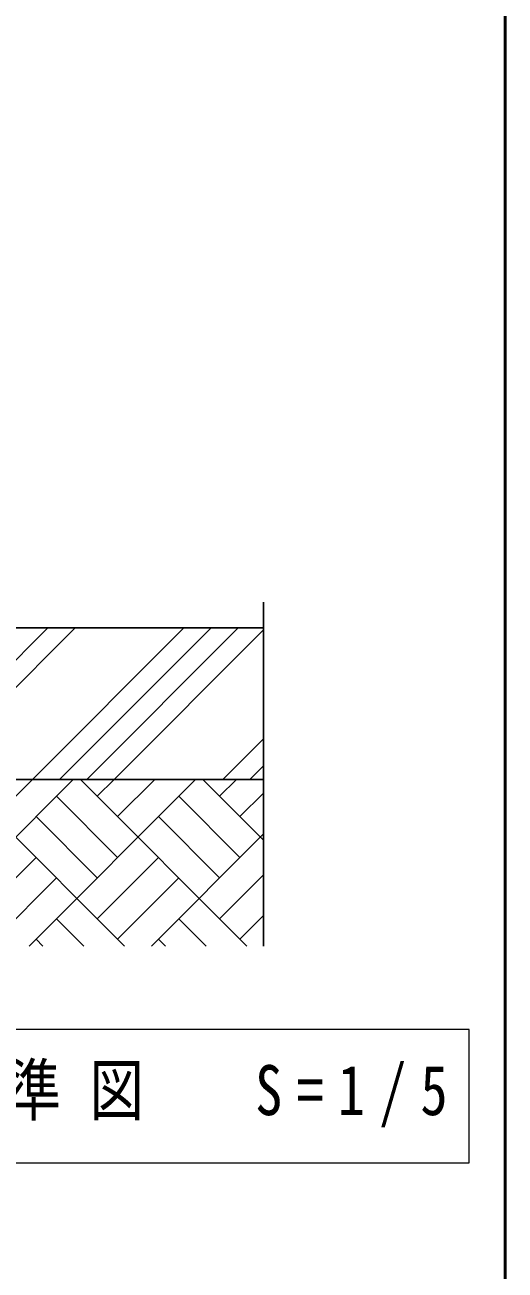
# Model space of a CAD drawing. Units: millimetres on the paper. Extents: x -365 to 0, y 0 to 257.
# Drawn here: x -31.7 to 0, y 92.7 to 174.8 of the extents above; entities that cross this region are included whole.
import ezdxf

# ---------------------------------------------------------------- set-up
doc = ezdxf.new("R2010")
doc.units = ezdxf.units.MM
doc.layers.add('LY_1', color=7, linetype='Continuous', lineweight=13)
doc.layers.add('LY_2', color=7, linetype='Continuous', lineweight=13)
doc.styles.add('ＭＳ ゴシック', font='')
doc.styles.get('ＭＳ ゴシック').set_extended_font_data('MS Gothic')

msp = doc.modelspace()

# ---------------------------------------------------------------- linework, layer by layer
at = {"layer": 'LY_1', "lineweight": 25}
for p, q in [((-15.961, 136.724), (-15.961, 114.038)), ((-44.238, 135.038), (-15.961, 135.038)), ((-45.238, 125.038), (-15.961, 125.038))]:
    msp.add_line(p, q, dxfattribs=at)
at = {"layer": 'LY_1'}
for p, q in [((-40.198, 125.038), (-30.198, 135.038)), ((-40.198, 125.038), (-30.198, 135.038)), ((-40.198, 125.038), (-30.198, 135.038)), ((-40.198, 125.038), (-30.198, 135.038)), ((-40.198, 125.038), (-30.198, 135.038)), ((-40.198, 125.038), (-30.198, 135.038)), ((-40.198, 125.038), (-30.198, 135.038)), ((-40.198, 125.038), (-30.198, 135.038)), ((-38.402, 125.038), (-28.402, 135.038)), ((-38.402, 125.038), (-28.402, 135.038)), ((-38.402, 125.038), (-28.402, 135.038)), ((-38.402, 125.038), (-28.402, 135.038)), ((-38.402, 125.038), (-28.402, 135.038)), ((-38.402, 125.038), (-28.402, 135.038)), ((-38.402, 125.038), (-28.402, 135.038)), ((-38.402, 125.038), (-28.402, 135.038)), ((-31.218, 125.038), (-21.218, 135.038)), ((-31.218, 125.038), (-21.218, 135.038)), ((-31.218, 125.038), (-21.218, 135.038)), ((-31.218, 125.038), (-21.218, 135.038)), ((-31.218, 125.038), (-21.218, 135.038)), ((-31.218, 125.038), (-21.218, 135.038)), ((-31.218, 125.038), (-21.218, 135.038)), ((-31.218, 125.038), (-21.218, 135.038)), ((-29.422, 125.038), (-19.422, 135.038)), ((-29.422, 125.038), (-19.422, 135.038)), ((-29.422, 125.038), (-19.422, 135.038)), ((-29.422, 125.038), (-19.422, 135.038)), ((-29.422, 125.038), (-19.422, 135.038)), ((-29.422, 125.038), (-19.422, 135.038)), ((-29.422, 125.038), (-19.422, 135.038)), ((-29.422, 125.038), (-19.422, 135.038)), ((-27.626, 125.038), (-17.626, 135.038)), ((-27.626, 125.038), (-17.626, 135.038)), ((-27.626, 125.038), (-17.626, 135.038)), ((-27.626, 125.038), (-17.626, 135.038)), ((-27.626, 125.038), (-17.626, 135.038)), ((-27.626, 125.038), (-17.626, 135.038)), ((-27.626, 125.038), (-17.626, 135.038)), ((-27.626, 125.038), (-17.626, 135.038)), ((-25.83, 125.038), (-15.961, 134.907)), ((-25.83, 125.038), (-15.961, 134.907)), ((-25.83, 125.038), (-15.961, 134.907)), ((-25.83, 125.038), (-15.961, 134.907)), ((-25.83, 125.038), (-15.961, 134.907)), ((-25.83, 125.038), (-15.961, 134.907)), ((-25.83, 125.038), (-15.961, 134.907)), ((-25.83, 125.038), (-15.961, 134.907)), ((-18.646, 125.038), (-15.961, 127.723)), ((-18.646, 125.038), (-15.961, 127.723)), ((-18.646, 125.038), (-15.961, 127.723)), ((-18.646, 125.038), (-15.961, 127.723)), ((-18.646, 125.038), (-15.961, 127.723)), ((-18.646, 125.038), (-15.961, 127.723)), ((-18.646, 125.038), (-15.961, 127.723)), ((-18.646, 125.038), (-15.961, 127.723)), ((-16.85, 125.038), (-15.961, 125.927)), ((-16.85, 125.038), (-15.961, 125.927)), ((-16.85, 125.038), (-15.961, 125.927)), ((-16.85, 125.038), (-15.961, 125.927)), ((-16.85, 125.038), (-15.961, 125.927)), ((-16.85, 125.038), (-15.961, 125.927)), ((-16.85, 125.038), (-15.961, 125.927)), ((-16.85, 125.038), (-15.961, 125.927)), ((-39.524, 114.038), (-28.524, 125.038)), ((-39.524, 114.038), (-28.524, 125.038)), ((-39.524, 114.038), (-28.524, 125.038)), ((-39.524, 114.038), (-28.524, 125.038)), ((-39.524, 114.038), (-28.524, 125.038)), ((-39.524, 114.038), (-28.524, 125.038)), ((-39.524, 114.038), (-28.524, 125.038)), ((-39.524, 114.038), (-28.524, 125.038)), ((-25.134, 114.038), (-36.134, 125.038)), ((-25.134, 114.038), (-36.134, 125.038)), ((-25.134, 114.038), (-36.134, 125.038)), ((-25.134, 114.038), (-36.134, 125.038)), ((-25.134, 114.038), (-36.134, 125.038)), ((-25.134, 114.038), (-36.134, 125.038)), ((-25.134, 114.038), (-36.134, 125.038)), ((-25.134, 114.038), (-36.134, 125.038)), ((-33.676, 122.58), (-31.218, 125.038)), ((-33.676, 122.58), (-31.218, 125.038)), ((-33.676, 122.58), (-31.218, 125.038)), ((-33.676, 122.58), (-31.218, 125.038)), ((-33.676, 122.58), (-31.218, 125.038)), ((-33.676, 122.58), (-31.218, 125.038)), ((-33.676, 122.58), (-31.218, 125.038)), ((-33.676, 122.58), (-31.218, 125.038)), ((-31.442, 114.038), (-20.442, 125.038)), ((-31.442, 114.038), (-20.442, 125.038)), ((-31.442, 114.038), (-20.442, 125.038)), ((-31.442, 114.038), (-20.442, 125.038)), ((-31.442, 114.038), (-20.442, 125.038)), ((-31.442, 114.038), (-20.442, 125.038)), ((-31.442, 114.038), (-20.442, 125.038)), ((-31.442, 114.038), (-20.442, 125.038)), ((-17.052, 114.038), (-28.052, 125.038)), ((-17.052, 114.038), (-28.052, 125.038)), ((-17.052, 114.038), (-28.052, 125.038)), ((-17.052, 114.038), (-28.052, 125.038)), ((-17.052, 114.038), (-28.052, 125.038)), ((-17.052, 114.038), (-28.052, 125.038)), ((-17.052, 114.038), (-28.052, 125.038)), ((-17.052, 114.038), (-28.052, 125.038)), ((-26.941, 123.928), (-25.83, 125.038)), ((-26.941, 123.928), (-25.83, 125.038)), ((-26.941, 123.928), (-25.83, 125.038)), ((-26.941, 123.928), (-25.83, 125.038)), ((-26.941, 123.928), (-25.83, 125.038)), ((-26.941, 123.928), (-25.83, 125.038)), ((-26.941, 123.928), (-25.83, 125.038)), ((-26.941, 123.928), (-25.83, 125.038)), ((-25.594, 122.58), (-23.136, 125.038)), ((-25.594, 122.58), (-23.136, 125.038)), ((-25.594, 122.58), (-23.136, 125.038)), ((-25.594, 122.58), (-23.136, 125.038)), ((-25.594, 122.58), (-23.136, 125.038)), ((-25.594, 122.58), (-23.136, 125.038)), ((-25.594, 122.58), (-23.136, 125.038)), ((-25.594, 122.58), (-23.136, 125.038)), ((-15.961, 121.03), (-19.969, 125.038)), ((-15.961, 121.03), (-19.969, 125.038)), ((-15.961, 121.03), (-19.969, 125.038)), ((-15.961, 121.03), (-19.969, 125.038)), ((-15.961, 121.03), (-19.969, 125.038)), ((-15.961, 121.03), (-19.969, 125.038)), ((-15.961, 121.03), (-19.969, 125.038)), ((-15.961, 121.03), (-19.969, 125.038)), ((-18.859, 123.928), (-17.748, 125.038)), ((-18.859, 123.928), (-17.748, 125.038)), ((-18.859, 123.928), (-17.748, 125.038)), ((-18.859, 123.928), (-17.748, 125.038)), ((-18.859, 123.928), (-17.748, 125.038)), ((-18.859, 123.928), (-17.748, 125.038)), ((-18.859, 123.928), (-17.748, 125.038)), ((-18.859, 123.928), (-17.748, 125.038)), ((-17.511, 122.58), (-15.961, 124.131)), ((-17.511, 122.58), (-15.961, 124.131)), ((-17.511, 122.58), (-15.961, 124.131)), ((-17.511, 122.58), (-15.961, 124.131)), ((-17.511, 122.58), (-15.961, 124.131)), ((-17.511, 122.58), (-15.961, 124.131)), ((-17.511, 122.58), (-15.961, 124.131)), ((-17.511, 122.58), (-15.961, 124.131)), ((-25.594, 119.886), (-29.635, 123.928)), ((-25.594, 119.886), (-29.635, 123.928)), ((-25.594, 119.886), (-29.635, 123.928)), ((-25.594, 119.886), (-29.635, 123.928)), ((-25.594, 119.886), (-29.635, 123.928)), ((-25.594, 119.886), (-29.635, 123.928)), ((-25.594, 119.886), (-29.635, 123.928)), ((-25.594, 119.886), (-29.635, 123.928)), ((-17.511, 119.886), (-21.553, 123.928)), ((-17.511, 119.886), (-21.553, 123.928)), ((-17.511, 119.886), (-21.553, 123.928)), ((-17.511, 119.886), (-21.553, 123.928)), ((-17.511, 119.886), (-21.553, 123.928)), ((-17.511, 119.886), (-21.553, 123.928)), ((-17.511, 119.886), (-21.553, 123.928)), ((-17.511, 119.886), (-21.553, 123.928)), ((-26.941, 118.539), (-30.982, 122.58)), ((-26.941, 118.539), (-30.982, 122.58)), ((-26.941, 118.539), (-30.982, 122.58)), ((-26.941, 118.539), (-30.982, 122.58)), ((-26.941, 118.539), (-30.982, 122.58)), ((-26.941, 118.539), (-30.982, 122.58)), ((-26.941, 118.539), (-30.982, 122.58)), ((-26.941, 118.539), (-30.982, 122.58)), ((-18.859, 118.539), (-22.9, 122.58)), ((-18.859, 118.539), (-22.9, 122.58)), ((-18.859, 118.539), (-22.9, 122.58)), ((-18.859, 118.539), (-22.9, 122.58)), ((-18.859, 118.539), (-22.9, 122.58)), ((-18.859, 118.539), (-22.9, 122.58)), ((-18.859, 118.539), (-22.9, 122.58)), ((-18.859, 118.539), (-22.9, 122.58)), ((-23.36, 114.038), (-15.961, 121.437)), ((-23.36, 114.038), (-15.961, 121.437)), ((-23.36, 114.038), (-15.961, 121.437)), ((-23.36, 114.038), (-15.961, 121.437)), ((-23.36, 114.038), (-15.961, 121.437)), ((-23.36, 114.038), (-15.961, 121.437)), ((-23.36, 114.038), (-15.961, 121.437)), ((-23.36, 114.038), (-15.961, 121.437)), ((-35.023, 115.845), (-30.982, 119.886)), ((-35.023, 115.845), (-30.982, 119.886)), ((-35.023, 115.845), (-30.982, 119.886)), ((-35.023, 115.845), (-30.982, 119.886)), ((-35.023, 115.845), (-30.982, 119.886)), ((-35.023, 115.845), (-30.982, 119.886)), ((-35.023, 115.845), (-30.982, 119.886)), ((-35.023, 115.845), (-30.982, 119.886)), ((-26.941, 115.845), (-22.9, 119.886)), ((-26.941, 115.845), (-22.9, 119.886)), ((-26.941, 115.845), (-22.9, 119.886)), ((-26.941, 115.845), (-22.9, 119.886)), ((-26.941, 115.845), (-22.9, 119.886)), ((-26.941, 115.845), (-22.9, 119.886)), ((-26.941, 115.845), (-22.9, 119.886)), ((-26.941, 115.845), (-22.9, 119.886)), ((-33.676, 114.498), (-29.635, 118.539)), ((-33.676, 114.498), (-29.635, 118.539)), ((-33.676, 114.498), (-29.635, 118.539)), ((-33.676, 114.498), (-29.635, 118.539)), ((-33.676, 114.498), (-29.635, 118.539)), ((-33.676, 114.498), (-29.635, 118.539)), ((-33.676, 114.498), (-29.635, 118.539)), ((-33.676, 114.498), (-29.635, 118.539)), ((-25.594, 114.498), (-21.553, 118.539)), ((-25.594, 114.498), (-21.553, 118.539)), ((-25.594, 114.498), (-21.553, 118.539)), ((-25.594, 114.498), (-21.553, 118.539)), ((-25.594, 114.498), (-21.553, 118.539)), ((-25.594, 114.498), (-21.553, 118.539)), ((-25.594, 114.498), (-21.553, 118.539)), ((-25.594, 114.498), (-21.553, 118.539)), ((-18.859, 115.845), (-15.961, 118.743)), ((-18.859, 115.845), (-15.961, 118.743)), ((-18.859, 115.845), (-15.961, 118.743)), ((-18.859, 115.845), (-15.961, 118.743)), ((-18.859, 115.845), (-15.961, 118.743)), ((-18.859, 115.845), (-15.961, 118.743)), ((-18.859, 115.845), (-15.961, 118.743)), ((-18.859, 115.845), (-15.961, 118.743)), ((-17.511, 114.498), (-15.961, 116.049)), ((-17.511, 114.498), (-15.961, 116.049)), ((-17.511, 114.498), (-15.961, 116.049)), ((-17.511, 114.498), (-15.961, 116.049)), ((-17.511, 114.498), (-15.961, 116.049)), ((-17.511, 114.498), (-15.961, 116.049)), ((-17.511, 114.498), (-15.961, 116.049)), ((-17.511, 114.498), (-15.961, 116.049)), ((-27.828, 114.038), (-29.635, 115.845)), ((-27.828, 114.038), (-29.635, 115.845)), ((-27.828, 114.038), (-29.635, 115.845)), ((-27.828, 114.038), (-29.635, 115.845)), ((-27.828, 114.038), (-29.635, 115.845)), ((-27.828, 114.038), (-29.635, 115.845)), ((-27.828, 114.038), (-29.635, 115.845)), ((-27.828, 114.038), (-29.635, 115.845)), ((-19.746, 114.038), (-21.553, 115.845)), ((-19.746, 114.038), (-21.553, 115.845)), ((-19.746, 114.038), (-21.553, 115.845)), ((-19.746, 114.038), (-21.553, 115.845)), ((-19.746, 114.038), (-21.553, 115.845)), ((-19.746, 114.038), (-21.553, 115.845)), ((-19.746, 114.038), (-21.553, 115.845)), ((-19.746, 114.038), (-21.553, 115.845)), ((-30.522, 114.038), (-30.982, 114.498)), ((-30.522, 114.038), (-30.982, 114.498)), ((-30.522, 114.038), (-30.982, 114.498)), ((-30.522, 114.038), (-30.982, 114.498)), ((-30.522, 114.038), (-30.982, 114.498)), ((-30.522, 114.038), (-30.982, 114.498)), ((-30.522, 114.038), (-30.982, 114.498)), ((-30.522, 114.038), (-30.982, 114.498)), ((-22.44, 114.038), (-22.9, 114.498)), ((-22.44, 114.038), (-22.9, 114.498)), ((-22.44, 114.038), (-22.9, 114.498)), ((-22.44, 114.038), (-22.9, 114.498)), ((-22.44, 114.038), (-22.9, 114.498)), ((-22.44, 114.038), (-22.9, 114.498)), ((-22.44, 114.038), (-22.9, 114.498)), ((-22.44, 114.038), (-22.9, 114.498)), ((-2.381, 108.53), (-77.181, 108.53)), ((-2.381, 108.53), (-77.181, 108.53)), ((-2.381, 108.53), (-77.181, 108.53)), ((-2.381, 108.53), (-77.181, 108.53)), ((-2.381, 108.53), (-77.181, 108.53)), ((-2.381, 108.53), (-77.181, 108.53)), ((-2.381, 108.53), (-77.181, 108.53)), ((-2.381, 108.53), (-77.181, 108.53)), ((-2.381, 99.73), (-2.381, 108.53)), ((-2.381, 99.73), (-2.381, 108.53)), ((-2.381, 99.73), (-2.381, 108.53)), ((-2.381, 99.73), (-2.381, 108.53)), ((-2.381, 99.73), (-2.381, 108.53)), ((-2.381, 99.73), (-2.381, 108.53)), ((-2.381, 99.73), (-2.381, 108.53)), ((-2.381, 99.73), (-2.381, 108.53)), ((-77.181, 99.73), (-2.381, 99.73)), ((-77.181, 99.73), (-2.381, 99.73)), ((-77.181, 99.73), (-2.381, 99.73)), ((-77.181, 99.73), (-2.381, 99.73)), ((-77.181, 99.73), (-2.381, 99.73)), ((-77.181, 99.73), (-2.381, 99.73)), ((-77.181, 99.73), (-2.381, 99.73)), ((-77.181, 99.73), (-2.381, 99.73))]:
    msp.add_line(p, q, dxfattribs=at)
at = {"layer": 'LY_2', "lineweight": 50}
msp.add_line((0, 0), (0, 257), dxfattribs=at)

# ---------------------------------------------------------------- texts
at = {"layer": 'LY_1', "insert": (-39.781, 104.13), "char_height": 3.299, "attachment_point": 5, "style": 'ＭＳ ゴシック'}
msp.add_mtext('\\T1.52;\\W0.8;ゴムマット設置標準図\u3000S=1/5', dxfattribs=at)
msp.add_mtext('\\T1.52;\\W0.8;ゴムマット設置標準図\u3000S=1/5', dxfattribs=at)
msp.add_mtext('\\T1.52;\\W0.8;ゴムマット設置標準図\u3000S=1/5', dxfattribs=at)
msp.add_mtext('\\T1.52;\\W0.8;ゴムマット設置標準図\u3000S=1/5', dxfattribs=at)
msp.add_mtext('\\T1.52;\\W0.8;ゴムマット設置標準図\u3000S=1/5', dxfattribs=at)
msp.add_mtext('\\T1.52;\\W0.8;ゴムマット設置標準図\u3000S=1/5', dxfattribs=at)
msp.add_mtext('\\T1.52;\\W0.8;ゴムマット設置標準図\u3000S=1/5', dxfattribs=at)
msp.add_mtext('\\T1.52;\\W0.8;ゴムマット設置標準図\u3000S=1/5', dxfattribs=at)

doc.saveas('drawing.dxf')
